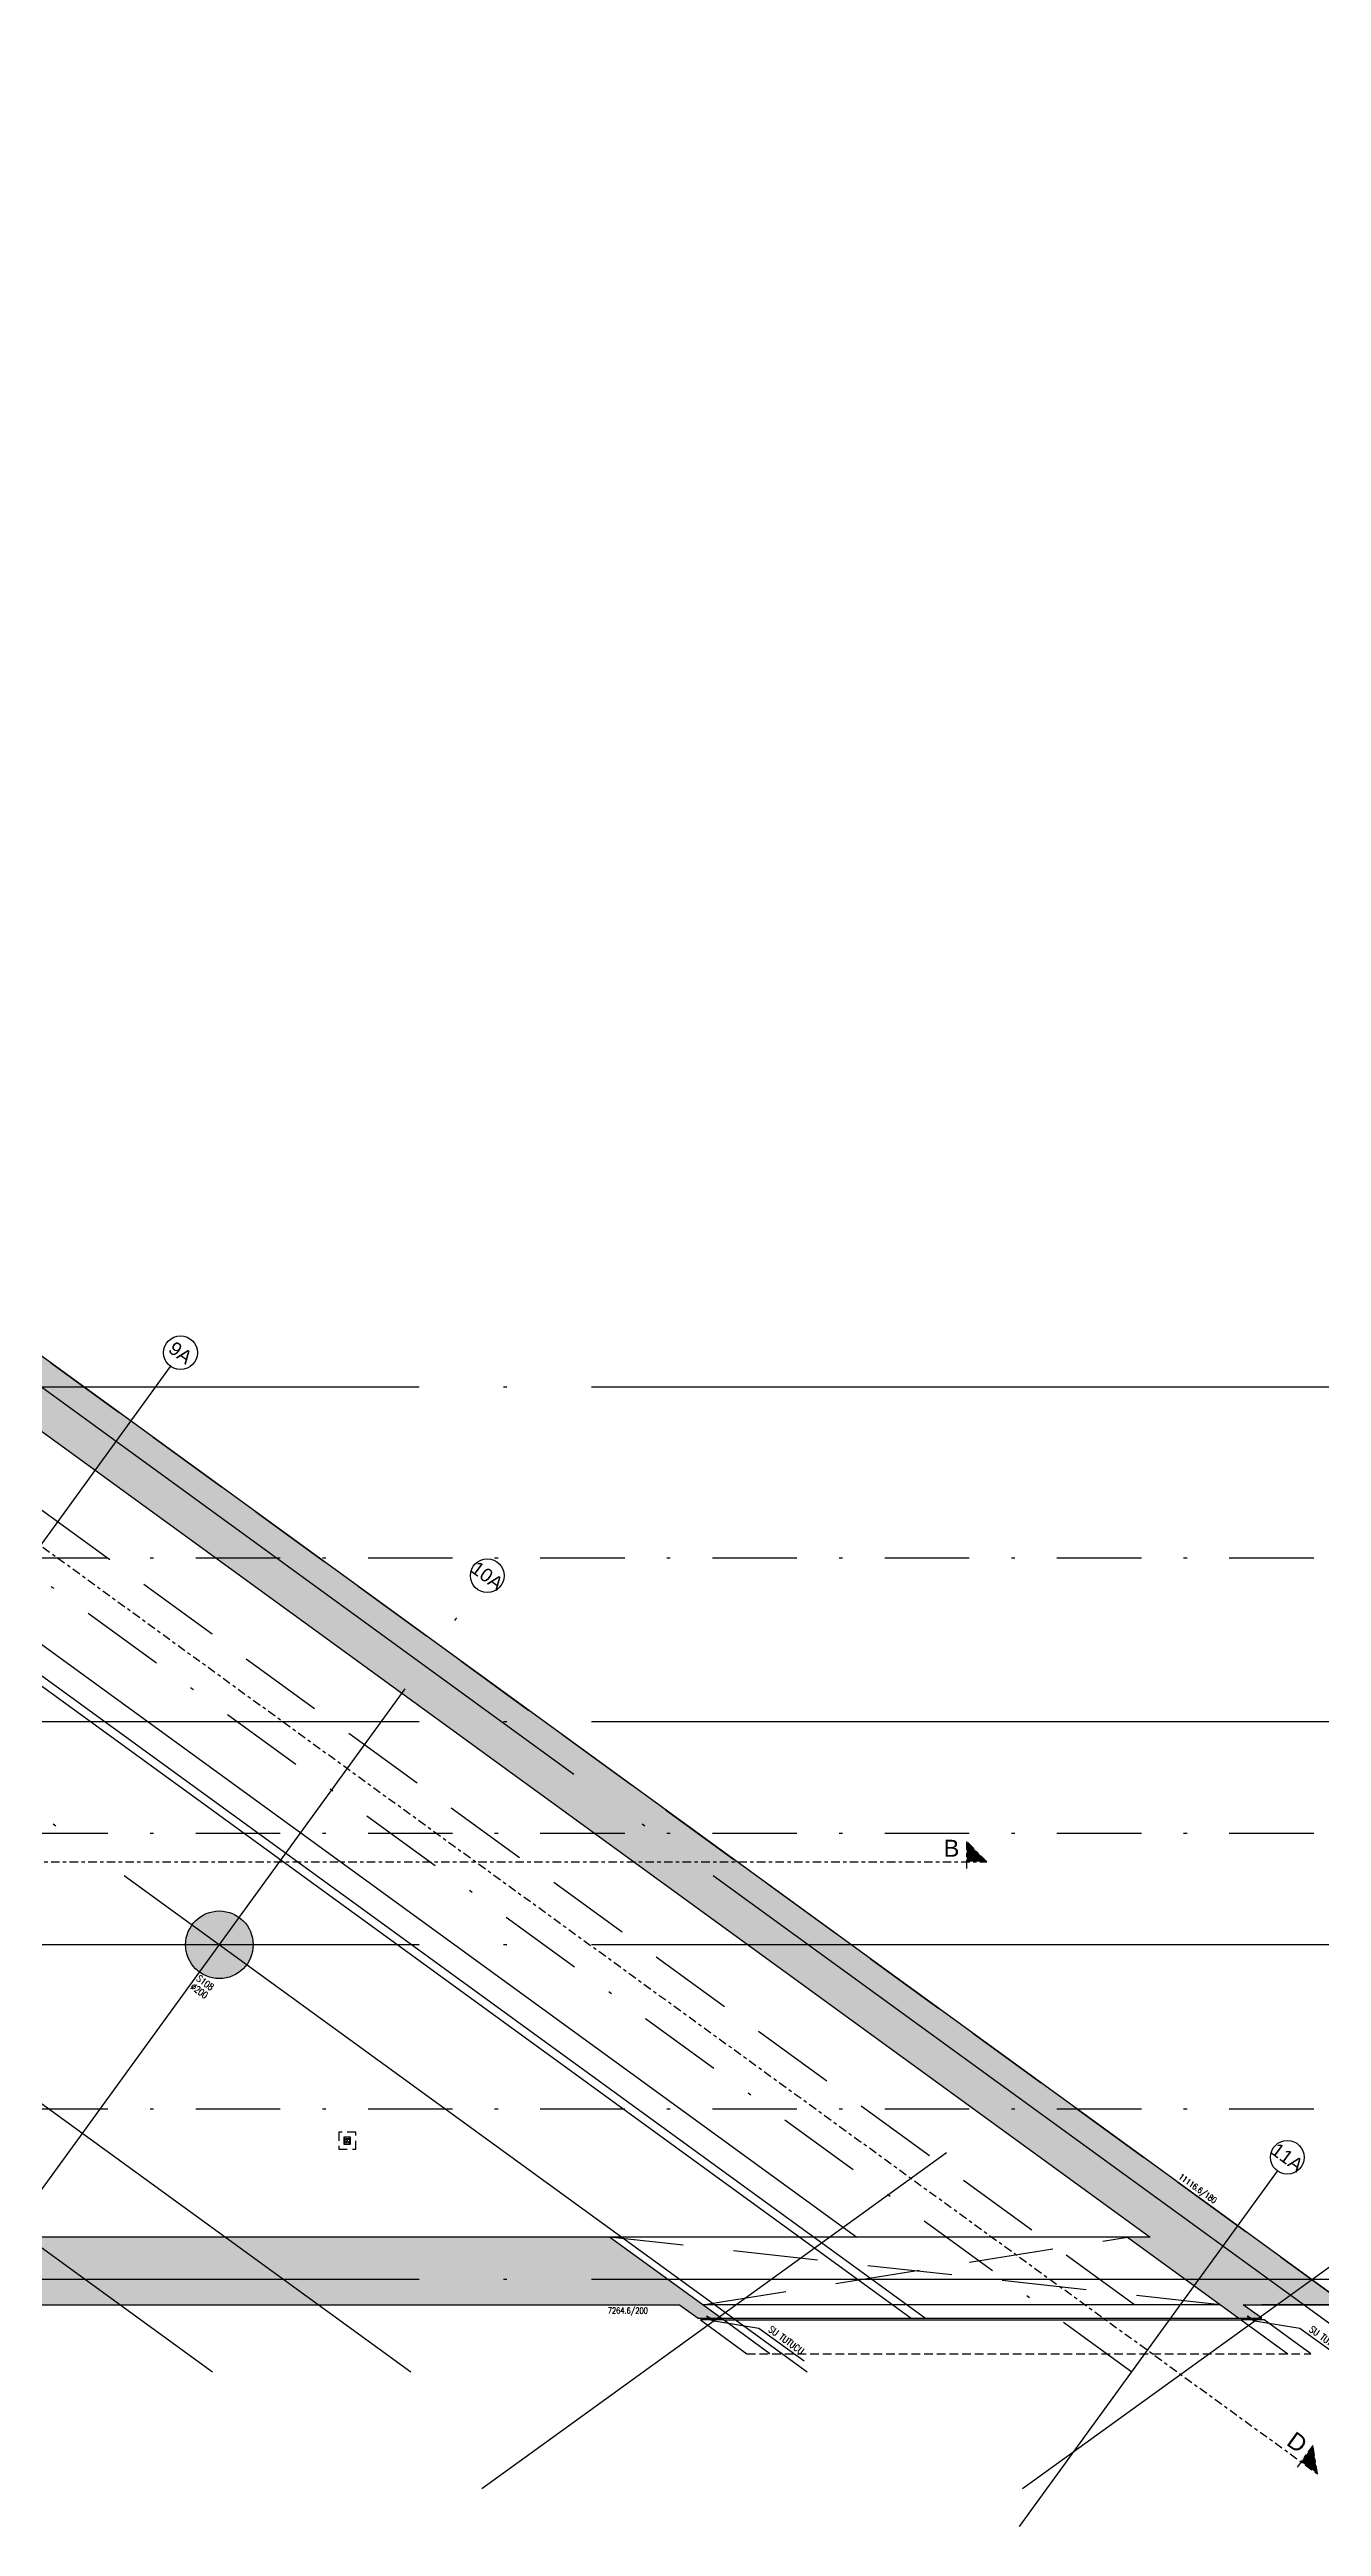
# Model space of a CAD drawing. Header units: millimetres. Extents: x 400408 to 401352, y 4543980 to 4544157.
# Drawn here: x 401072.1 to 401109.8, y 4544074.6 to 4544147.9 of the extents above; entities that cross this region are included whole.
import ezdxf
from ezdxf.enums import TextEntityAlignment as Align

# ---------------------------------------------------------------- set-up
doc = ezdxf.new("R2010")
doc.units = ezdxf.units.MM
for name, pattern in [('AKS', [3, 2.5, -0.25, 0, -0.25]), ('CENTER', [2, 1.25, -0.25, 0.25, -0.25]), ('CIZGI', [0.4, 0.25, -0.15]), ('DASHDOT2', [0.5, 0.25, -0.125, 0, -0.125]), ('HIDDEN', [0.375, 0.25, -0.125]), ('UUC-ST-KAL-I05-101-U-000$0$ACAD_ISO05W100', [33, 24, -3, 0, -3, 0, -3])]:
    doc.linetypes.add(name, pattern=pattern)
for name, color, linetype in [('aks prota', 2, 'AKS'), ('caks prota', 4, 'Continuous'), ('kesik prota', 2, 'CIZGI'), ('kesit tarama prota', 252, 'Continuous'), ('kiriş prota', 6, 'Continuous'), ('kolon prota', 1, 'Continuous'), ('kolon tarama prota', 252, 'Continuous'), ('lkolon prota', 4, 'Continuous'), ('lperde prota', 4, 'Continuous'), ('not yazısı prota', 6, 'Continuous'), ('not çizgisi prota', 4, 'Continuous'), ('perde prota', 1, 'Continuous'), ('PRT-AL-TUNEL_EKSENI', 14, 'DASHDOT2'), ('PRT-MI-a_fit_drainage', 10, 'Continuous'), ('skesit prota', 7, 'Continuous'), ('st_s_ölçü', 4, 'Continuous'), ('taks prota', 7, 'Continuous'), ('temel prota', 6, 'Continuous'), ('tkesit prota', 7, 'Continuous'), ('tkolon prota', 6, 'Continuous'), ('UUC-ST-KAL-I05-101-U-000$0$st_s_su tutucu', 2, 'Continuous')]:
    doc.layers.add(name, color=color, linetype=linetype)
doc.styles.add('Arial', font='Arial.ttf')
doc.styles.add('OLCU', font='romanstw.shx')
doc.styles.add('TAKS', font='Arial Unicode.ttf')
doc.styles.add('tkolon', font='romanstw.shx')
doc.styles.add('TSIMPLEX', font='romanstw.shx')
doc.dimstyles.new('1-50', dxfattribs={"dimtxt": 10, "dimasz": 4, "dimexe": 4, "dimexo": 8, "dimgap": 4, "dimtad": 1, "dimdec": 1, "dimrnd": 0.05, "dimzin": 9, "dimdsep": 46, "dimtxsty": 'OLCU', "dimblk1": 'OBLIQUE', "dimblk2": 'OBLIQUE', "dimsah": 1, "dimcen": 2, "dimdle": 4, "dimclrd": 4, "dimclre": 4, "dimclrt": 3, "dimadec": 1, "dimazin": 0, "dimtfac": 1, "dimtdec": 1, "dimtix": 1, "dimtmove": 2, "dimatfit": 3, "dimldrblk": 'OBLIQUE', "dimfxl": 1, "dimtvp": 1, "dimtolj": 1, "dimtzin": 1, "dimarcsym": 0})

# ---------------------------------------------------------------- blocks, each defined once
blk = doc.blocks.new('_Oblique')
at = {"layer": 'st_s_ölçü', "lineweight": -2}
blk.add_line((-0.5, -0.5), (0.5, 0.5), dxfattribs=at)
blk = doc.blocks.new('YER SUZGECI_20x20')
at = {"color": 2}
blk.add_lwpolyline([(-20, 0), (0, 0), (0, 20), (-20, 20)], close=True, dxfattribs=at)
for points in [[(0, 20), (-20, 0)], [(-20, 20), (0, 0)]]:
    blk.add_lwpolyline(points, dxfattribs=at)
blk.add_circle((-10, 10), 7, dxfattribs=at)

msp = doc.modelspace()

# ---------------------------------------------------------------- hatches: boundary and pattern name
at = {"layer": 'kesit tarama prota'}
h = msp.add_hatch(color=256, dxfattribs=at)
h.dxf.hatch_style = 1
h.paths.add_polyline_path([(401099.2563531313, 4544094.9156175), (401099.8563531313, 4544094.3156175), (401099.2563531313, 4544094.3156175)])
h = msp.add_hatch(color=256, dxfattribs=at)
h.dxf.hatch_style = 1
h.paths.add_polyline_path([(401109.5112006671, 4544077.046139519), (401109.6439397124, 4544076.20805817), (401109.1585295157, 4544076.560729322)])
at = {"layer": 'kolon tarama prota'}
h = msp.add_hatch(color=256, dxfattribs=at)
h.dxf.hatch_style = 1
h.paths.add_polyline_path([(401104.6876002062, 4544083.208766883), (401104.0170405878, 4544083.208766883), (401107.3203571251, 4544080.808766936), (401108.0008777718, 4544080.808766936), (401107.4503250036, 4544081.208766935), (401110.5027068854, 4544081.208766935), (401020.5673582679, 4544146.550622477), (401019.5536079021, 4544145.155314802), (401019.2300011044, 4544145.390428903), (401018.9948870276, 4544145.066822139), (401020.9365278141, 4544143.656137533), (401021.1273788025, 4544143.918821382)])
h = msp.add_hatch(color=256, dxfattribs=at)
h.dxf.hatch_style = 1
edge = h.paths.add_edge_path()
edge.add_arc((401077.1334554084, 4544091.858766936), 0.9999999999976544, 0, 360)
h = msp.add_hatch(color=256, dxfattribs=at)
h.dxf.hatch_style = 1
h.paths.add_polyline_path([(401090.7578024796, 4544081.208766935), (401091.3083552478, 4544080.808766936), (401091.9888758945, 4544080.808766936), (401088.6855593572, 4544083.208766883), (401062.6619799495, 4544083.208766883), (401062.6619799458, 4544086.008766935), (401059.9619799458, 4544086.008766935), (401059.9619799458, 4544085.708766935), (401062.3619799458, 4544085.708766935), (401062.3619799458, 4544083.208766883), (401054.1686319205, 4544083.208766883), (401057.4719484579, 4544080.808766936), (401058.1524691046, 4544080.808766936), (401057.6019163364, 4544081.208766935)])

# ---------------------------------------------------------------- linework, layer by layer
at = {"layer": 'aks prota', "ltscale": 10}
for p, q in [((401111.9794945138, 4544079.208766935), (401017.3789228726, 4544147.940105407)), ((401094.5411503018, 4544079.208766935), (401011.3541231242, 4544139.647679958)), ((401082.8021691465, 4544079.208766935), (401007.2984048834, 4544134.065462697)), ((401076.9326785689, 4544079.208766935), (401005.270545763, 4544131.274354067)), ((401054.0616490419, 4544079.208766935), (401075.6881819575, 4544108.975135843)), ((401113.1462674409, 4544108.358766936), (400989.7335855655, 4544108.358766936)), ((401067.9426924292, 4544079.208766935), (401084.7734428042, 4544102.37430746)), ((401113.1462674409, 4544098.458766935), (400989.7335855655, 4544098.458766935)), ((401113.1462674409, 4544091.858766936), (400989.7335855655, 4544091.858766936)), ((401100.8202512073, 4544074.64673309), (401108.4614603995, 4544085.163955273)), ((401113.1462674409, 4544081.958766935), (400989.7335855655, 4544081.958766935))]:
    msp.add_line(p, q, dxfattribs=at)
at = {"layer": 'caks prota', "ltscale": 0.05}
for centre in [(401075.983092587, 4544109.378904717), (401085.0650208261, 4544102.780497615), (401108.7530384213, 4544085.570145428)]:
    msp.add_circle(centre, 0.5, dxfattribs=at)
at = {"layer": 'kesik prota', "ltscale": 10}
for points in [[(401106.769804357, 4544081.208766935), (401088.6855593572, 4544083.208766883)], [(401091.4383231263, 4544081.208766935), (401104.0170405878, 4544083.208766883)]]:
    msp.add_lwpolyline(points, dxfattribs=at)
at = {"layer": 'kiriş prota'}
for points in [[(401104.0170405169, 4544083.208766935), (401088.6855593083, 4544083.208766919)], [(401106.7698043538, 4544081.208766938), (401091.4383231453, 4544081.208766921)]]:
    msp.add_lwpolyline(points, dxfattribs=at)
at = {"layer": 'kolon prota', "color": 1}
msp.add_circle((401077.1334554084, 4544091.858766936), 0.9999999999976544, dxfattribs=at)
at = {"layer": 'kolon tarama prota'}
for points in [[(401093.434076911, 4544079.758766935), (401092.0576949905, 4544080.758766935), (401091.3771743438, 4544080.758766935), (401092.7535562643, 4544079.758766935)], [(401092.0576949905, 4544080.758766935), (401107.3891762212, 4544080.758766935)], [(401109.4460787883, 4544079.758766935), (401108.0696968678, 4544080.758766935), (401107.3891762212, 4544080.758766935), (401108.7655581416, 4544079.758766935)]]:
    msp.add_lwpolyline(points, dxfattribs=at)
at = {"layer": 'kolon tarama prota', "linetype": 'HIDDEN'}
msp.add_lwpolyline([(401092.7535562643, 4544079.758766935), (401109.4460787883, 4544079.758766935)], dxfattribs=at)
at = {"layer": 'perde prota'}
msp.add_lwpolyline([(401104.6876002062, 4544083.208766883), (401104.0170405878, 4544083.208766883), (401107.3203571251, 4544080.808766936), (401108.0008777718, 4544080.808766936), (401107.4503250036, 4544081.208766935), (401110.5027068854, 4544081.208766935), (401020.5673582679, 4544146.550622477), (401019.5536079021, 4544145.155314802), (401019.2300011044, 4544145.390428903), (401018.9948870276, 4544145.066822139), (401020.9365278141, 4544143.656137533), (401021.1273788025, 4544143.918821382)], close=True, dxfattribs=at)
for points in [[(401054.1686319205, 4544083.208766883), (401057.4719484579, 4544080.808766936), (401058.1524691046, 4544080.808766936), (401057.6019163364, 4544081.208766935), (401090.7578024796, 4544081.208766935), (401091.3083552478, 4544080.808766936), (401091.9888758945, 4544080.808766936), (401088.6855593572, 4544083.208766883), (401062.6619799495, 4544083.208766883), (401062.6619799458, 4544086.008766935), (401059.9619799458, 4544086.008766935), (401059.9619799458, 4544085.708766935), (401062.3619799458, 4544085.708766935), (401062.3619799458, 4544083.208766883), (401054.1686319205, 4544083.208766883)], [(401091.9888758945, 4544080.808766936), (401107.3203571251, 4544080.808766936)]]:
    msp.add_lwpolyline(points, dxfattribs=at)
at = {"layer": 'PRT-AL-TUNEL_EKSENI', "ltscale": 10}
for p, q in [((401104.1535044361, 4544079.208766935), (401014.6751097997, 4544144.218625977)), ((400989.7335855655, 4544103.308766936), (401113.1462674409, 4544103.308766936)), ((400989.7335855655, 4544095.158766936), (401113.1462674409, 4544095.158766936)), ((400989.7335855655, 4544087.008766935), (401113.1462674409, 4544087.008766935))]:
    msp.add_line(p, q, dxfattribs=at)
at = {"layer": 'PRT-MI-a_fit_drainage', "color": 2, "linetype": 'CIZGI'}
msp.add_lwpolyline([(401081.1697607922, 4544086.311266935), (401080.6697607923, 4544086.311266935), (401080.6697607923, 4544085.811266935), (401081.1697607922, 4544085.811266935)], close=True, dxfattribs=at)
at = {"layer": 'skesit prota', "linetype": 'CENTER', "ltscale": 0.2}
for p, q in [((401099.2563531313, 4544094.9156175), (401099.2563531313, 4544094.0156175)), ((401099.8563531313, 4544094.3156175), (401099.2563531313, 4544094.9156175)), ((401109.5112006671, 4544077.046139519), (401108.9821939401, 4544076.318024224)), ((401109.6439397124, 4544076.20805817), (401109.5112006671, 4544077.046139519))]:
    msp.add_line(p, q, dxfattribs=at)
for points in [[(401013.6152401259, 4544145.976992329), (401109.6439397124, 4544076.20805817)], [(401013.3000337253, 4544094.3156175), (401099.8563531313, 4544094.3156175)]]:
    msp.add_lwpolyline(points, dxfattribs=at)
at = {"layer": 'temel prota', "color": 5}
for p, q in [((401015.6004951302, 4544140.3948425), (401097.6136922485, 4544080.808766936)), ((401015.747441439, 4544140.597096742), (401098.0390176402, 4544080.808766936))]:
    msp.add_line(p, q, dxfattribs=at)
at = {"layer": 'temel prota', "linetype": 'HIDDEN', "ltscale": 10}
msp.add_lwpolyline([(401020.567358268, 4544146.550622477), (401110.5027068855, 4544081.208766935), (401104.223763903, 4544081.208766935), (401018.3980368209, 4544143.564807658)], close=True, dxfattribs=at)
at = {"layer": 'temel prota'}
msp.add_lwpolyline([(401015.952918216, 4544140.879911263), (401028.9330434524, 4544131.44929826), (401029.1681620882, 4544131.772901763), (401096.0109592607, 4544083.208766927)], dxfattribs=at)
at = {"layer": 'UUC-ST-KAL-I05-101-U-000$0$st_s_su tutucu', "linetype": 'UUC-ST-KAL-I05-101-U-000$0$ACAD_ISO05W100', "ltscale": 0.05}
for points in [[(401091.6718114939, 4544080.766408021, -0.5773502691895264), (401091.6690688282, 4544080.765186908), (401091.6407439889, 4544080.785766107, -0.5773502691896774), (401091.6410578081, 4544080.788751883), (401091.6626928799, 4544080.798384437, 0.5773502691898074), (401091.6630066967, 4544080.801370211), (401091.6259247937, 4544080.828311791), (401091.6293643574, 4544080.833045943), (401091.6260325009, 4544080.835466676), (401091.6225929389, 4544080.830732525), (401091.5961293828, 4544080.849959424), (401091.5995689465, 4544080.854693576), (401091.5962370906, 4544080.857114311), (401091.5927975287, 4544080.852380159), (401091.5760645182, 4544080.864537401), (401091.5766940647, 4544080.880148893), (401091.5724871766, 4544080.883205377), (401091.5541482768, 4544080.857964045), (401091.5583551647, 4544080.854907562), (401091.5730080359, 4544080.860330513), (401091.5897410443, 4544080.848173271), (401091.5863014812, 4544080.843439118), (401091.5896333373, 4544080.841018384), (401091.5930728999, 4544080.845752536), (401091.6195364558, 4544080.826525637), (401091.616096893, 4544080.821791485), (401091.6194287485, 4544080.81937075), (401091.6228683111, 4544080.824104901), (401091.6534732859, 4544080.801869087, -0.5773502691899163), (401091.6531594684, 4544080.798883312), (401091.6324386171, 4544080.789657795, 0.5773502691894145), (401091.6321247999, 4544080.786672021), (401091.6725938793, 4544080.757269514, 0.5773502691898413), (401091.6753365452, 4544080.758490628), (401091.6777074371, 4544080.781048168, -0.5773502691890604), (401091.6804501036, 4544080.782269282), (401091.7110550781, 4544080.760033466), (401091.7076155159, 4544080.755299315), (401091.7109473718, 4544080.752878581), (401091.7143869338, 4544080.757612731), (401091.7408504905, 4544080.738385834), (401091.7374109275, 4544080.733651681), (401091.7407427824, 4544080.731230947), (401091.7441823447, 4544080.735965097), (401091.760915354, 4544080.723807856), (401091.7602858073, 4544080.708196364), (401091.7644926959, 4544080.705139881), (401091.782831595, 4544080.730381211), (401091.7786247071, 4544080.733437695), (401091.7639718373, 4544080.728014745), (401091.7472388272, 4544080.740171986), (401091.7506783912, 4544080.744906139), (401091.7473465353, 4544080.747326873), (401091.743906973, 4544080.742592722), (401091.7174434168, 4544080.761819621), (401091.720882979, 4544080.766553772), (401091.7175511234, 4544080.768974507), (401091.7141115611, 4544080.764240355), (401091.6770296585, 4544080.791181934, 0.5773502691892096), (401091.6742869926, 4544080.78996082)], [(401107.6838133712, 4544080.766408021, -0.5773502691895264), (401107.6810707055, 4544080.765186908), (401107.6527458662, 4544080.785766107, -0.5773502691896774), (401107.6530596855, 4544080.788751883), (401107.6746947572, 4544080.798384437, 0.5773502691898074), (401107.6750085741, 4544080.801370211), (401107.637926671, 4544080.828311791), (401107.6413662348, 4544080.833045943), (401107.6380343782, 4544080.835466676), (401107.6345948163, 4544080.830732525), (401107.6081312602, 4544080.849959424), (401107.6115708238, 4544080.854693576), (401107.608238968, 4544080.857114311), (401107.604799406, 4544080.852380159), (401107.5880663955, 4544080.864537401), (401107.588695942, 4544080.880148893), (401107.5844890539, 4544080.883205377), (401107.5661501542, 4544080.857964045), (401107.570357042, 4544080.854907562), (401107.5850099132, 4544080.860330513), (401107.6017429217, 4544080.848173271), (401107.5983033585, 4544080.843439118), (401107.6016352146, 4544080.841018384), (401107.6050747772, 4544080.845752536), (401107.6315383331, 4544080.826525637), (401107.6280987703, 4544080.821791485), (401107.6314306259, 4544080.81937075), (401107.6348701885, 4544080.824104901), (401107.6654751633, 4544080.801869087, -0.5773502691899163), (401107.6651613458, 4544080.798883312), (401107.6444404944, 4544080.789657795, 0.5773502691894145), (401107.6441266773, 4544080.786672021), (401107.6845957566, 4544080.757269514, 0.5773502691898413), (401107.6873384225, 4544080.758490628), (401107.6897093144, 4544080.781048168, -0.5773502691890604), (401107.6924519809, 4544080.782269282), (401107.7230569554, 4544080.760033466), (401107.7196173932, 4544080.755299315), (401107.7229492492, 4544080.752878581), (401107.7263888112, 4544080.757612731), (401107.7528523678, 4544080.738385834), (401107.7494128048, 4544080.733651681), (401107.7527446597, 4544080.731230947), (401107.756184222, 4544080.735965097), (401107.7729172313, 4544080.723807856), (401107.7722876847, 4544080.708196364), (401107.7764945733, 4544080.705139881), (401107.7948334723, 4544080.730381211), (401107.7906265844, 4544080.733437695), (401107.7759737147, 4544080.728014745), (401107.7592407046, 4544080.740171986), (401107.7626802685, 4544080.744906139), (401107.7593484127, 4544080.747326873), (401107.7559088503, 4544080.742592722), (401107.7294452942, 4544080.761819621), (401107.7328848564, 4544080.766553772), (401107.7295530008, 4544080.768974507), (401107.7261134384, 4544080.764240355), (401107.6890315358, 4544080.791181934, 0.5773502691892096), (401107.6862888699, 4544080.78996082)]]:
    msp.add_lwpolyline(points, format="xyb", close=True, dxfattribs=at)

# ---------------------------------------------------------------- block references
at = {"layer": 'PRT-MI-a_fit_drainage', "color": 2, "xscale": 0.01, "yscale": 0.01, "zscale": 0.01, "rotation": 179.9999999999502}
msp.add_blockref('YER SUZGECI_20x20', (401080.8197607952, 4544086.161266936), dxfattribs=at)

# ---------------------------------------------------------------- texts
at = {"layer": 'lkolon prota', "style": 'tkolon', "width": 0.8}
msp.add_text('%%C200', height=0.2, rotation=324.000000002196, dxfattribs=at).set_placement((401076.2588692978, 4544090.574304457))
at = {"layer": 'lperde prota', "style": 'tkolon', "width": 0.8}
for s, height, rotation, p in [('11116.6/180', 0.18, 324.4692912686492, (401105.56987211, 4544085.027530367)), ('7264.6/200', 0.1799999999999999, 359.6395153366884, (401088.6337753125, 4544081.039083664))]:
    msp.add_text(s, height=height, rotation=rotation, dxfattribs=at).set_placement(p, align=Align.MIDDLE_LEFT)
at = {"layer": 'not yazısı prota', "ltscale": 0.05, "style": 'TSIMPLEX', "width": 0.8}
for p in [(401093.3659838688, 4544080.435826122), (401109.3779857461, 4544080.435826122)]:
    msp.add_text('SU TUTUCU', height=0.2, rotation=323.9999988926591, dxfattribs=at).set_placement(p)
at = {"layer": 'taks prota', "style": 'TAKS'}
for s, p in [('9A', (401075.983092587, 4544109.378904717)), ('10A', (401085.0650208261, 4544102.780497615)), ('11A', (401108.7530384213, 4544085.570145428))]:
    msp.add_text(s, height=0.4, rotation=323.5051674954786, dxfattribs=at).set_placement(p, align=Align.MIDDLE_CENTER)
at = {"layer": 'tkesit prota', "style": 'Arial'}
msp.add_text('B', height=0.5, dxfattribs=at).set_placement((401098.5764759144, 4544094.4656175))
msp.add_text('D', height=0.4999999999999999, rotation=324.000000002196, dxfattribs=at).set_placement((401108.696665081, 4544077.081703672))
at = {"layer": 'tkolon prota', "style": 'tkolon', "width": 0.8}
msp.add_text('S108', height=0.2, rotation=324.000000002196, dxfattribs=at).set_placement((401076.4352048735, 4544090.817009555))

# ---------------------------------------------------------------- leaders
at = {"layer": 'not çizgisi prota'}
for points in [[(401091.7825653501, 4544080.730424106), (401093.110081906, 4544080.516546833), (401094.4494988112, 4544079.543874953)], [(401107.7945672274, 4544080.730424106), (401109.1220837833, 4544080.516546833), (401110.4615006885, 4544079.543874953)]]:
    msp.add_leader(points, dimstyle='1-50', override={"dimasz": 12, "dimgap": 4, "dimtad": 0}, dxfattribs=at)

doc.saveas('drawing.dxf')
